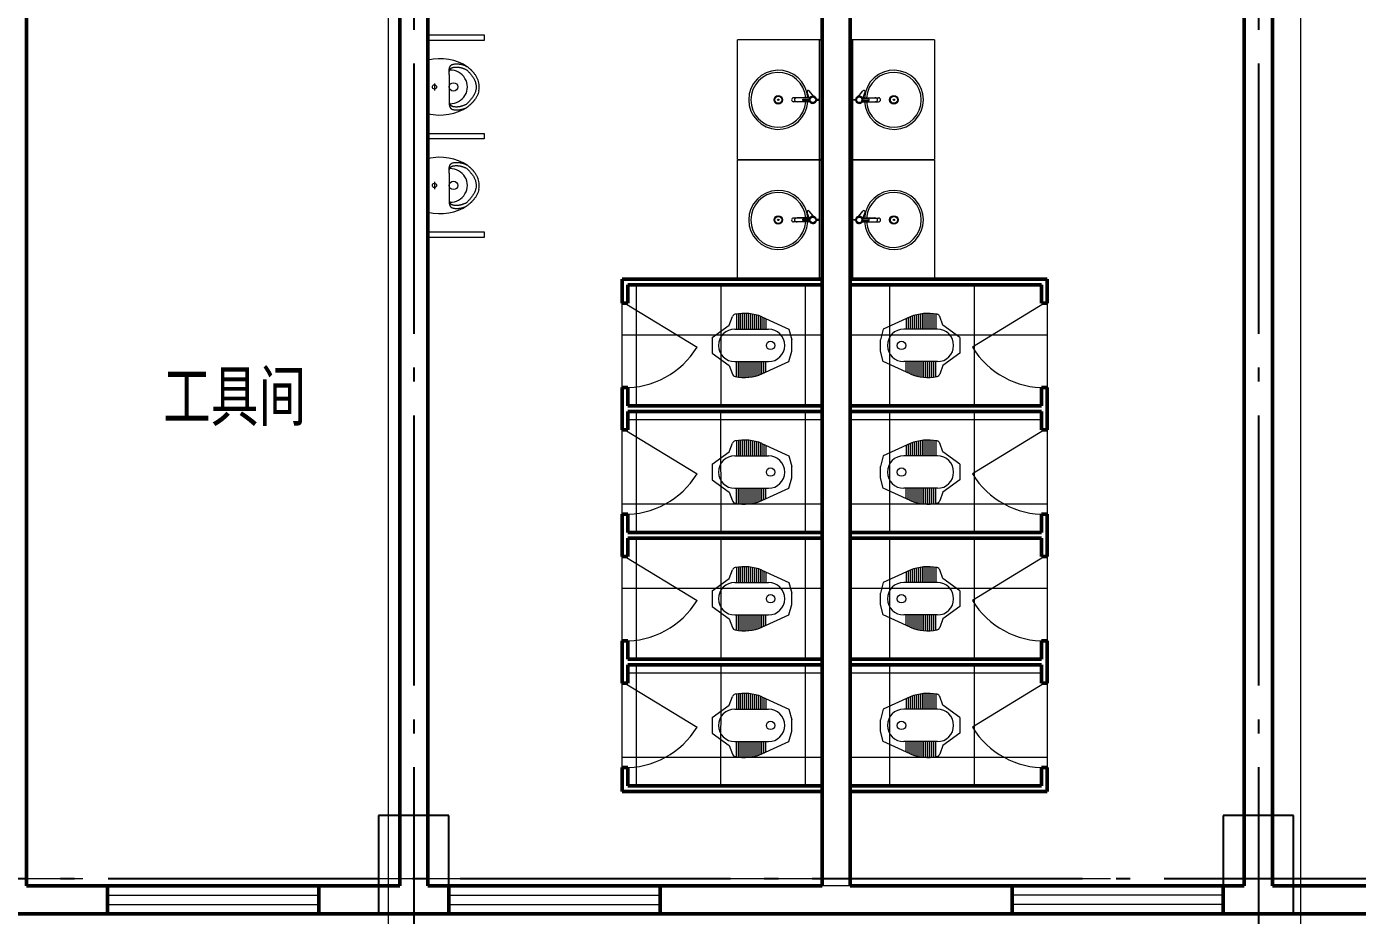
# Model space of a CAD drawing. Header units: metres. Extents: x 497148 to 498044, y 2998751 to 2999627.
# Drawn here: x 497619.18 to 497628.64, y 2999584.84 to 2999591.15 of the extents above; entities that cross this region are included whole.
import ezdxf

# ---------------------------------------------------------------- set-up
doc = ezdxf.new("R2010")
doc.units = ezdxf.units.M
for name, pattern in [('ACAD_ISO04W100', [30.5, 24, -3, 0.5, -3]), ('CENTER', [2, 1.25, -0.25, 0.25, -0.25]), ('DOTE', [2.42, 2, -0.2, 0.02, -0.2]), ('ZQWS-虚线', [700, 500, -200])]:
    doc.linetypes.add(name, pattern=pattern)
for name, color, linetype in [('A-WALL', 4, 'Continuous'), ('A-楼板', 5, 'Continuous'), ('A-窗', 2, 'Continuous'), ('A-门', 2, 'Continuous'), ('COLUMN', 9, 'Continuous'), ('DOTE', 1, 'CENTER'), ('文字', 255, 'Continuous'), ('楼层平面', 7, 'Continuous')]:
    doc.layers.add(name, color=color, linetype=linetype)
for name, color, linetype, lineweight in [('A-WALL-可见线', 2, 'Continuous', 18), ('A-厨卫设备', 147, 'Continuous', 18), ('S-楼板-HATCH-表面', 9, 'Continuous', 18), ('常规模型-2', 7, 'Continuous', 18)]:
    doc.layers.add(name, color=color, linetype=linetype, lineweight=lineweight)
doc.layers.add('建筑轴线', color=1, linetype='DOTE', lineweight=15, plot=False)
doc.styles.add('HZTXT', font='SimSun.ttf', dxfattribs={"width": 0.7})
pattern_1 = [(0, (72.3164, -15.63664), (0, 0.6), []), (90, (72.3164, -15.63664), (-0.6, 3e-16), [])]

# ---------------------------------------------------------------- blocks, each defined once
blk = doc.blocks.new('双扇平开 - C1512-4699274-7_000平面图_4283225_543')
at = {"color": 0, "lineweight": 18}
for p, q in [((750, 100), (-750, 100)), ((-750, 33.3), (750, 33.3)), ((-750, -33.3), (750, -33.3)), ((-750, -100), (750, -100))]:
    blk.add_line(p, q, dxfattribs=at)
at = {"color": 0, "lineweight": 50}
for p, q in [((-750, 100), (-750, -100)), ((750, -100), (750, 100))]:
    blk.add_line(p, q, dxfattribs=at)
blk = doc.blocks.new('双扇平开 - C1512-4699275-7_000平面图_4283225_543')
at = {"color": 0, "lineweight": 50}
for p, q in [((-750, -100), (-750, 100)), ((750, 100), (750, -100))]:
    blk.add_line(p, q, dxfattribs=at)
at = {"color": 0, "lineweight": 18}
for p, q in [((-750, 100), (750, 100)), ((-750, 33.3), (750, 33.3)), ((-750, -33.3), (750, -33.3)), ((750, -100), (-750, -100))]:
    blk.add_line(p, q, dxfattribs=at)
blk = doc.blocks.new('ZQWS_-卫生间隔间门 - 卫生间隔间门-600_1700-4695299-7_000平面图_4283225_543')
at = {"color": 0, "lineweight": 9}
blk.add_line((-300, 0), (12.8, -512), dxfattribs=at)
blk.add_arc((-300, 0), 600, 301.42068, 1.42068, dxfattribs=at)
blk = doc.blocks.new('ZQWS_-卫生间隔间门 - 卫生间隔间门-600_1700-4694684-7_000平面图_4283225_543')
at = {"color": 0, "lineweight": 9}
blk.add_line((-300, 0), (12.8, 512), dxfattribs=at)
blk.add_arc((-300, 0), 600, 358.57932, 58.57932, dxfattribs=at)
blk = doc.blocks.new('ZQWS_-台面-悬挂式-_3D - ZQWS_-台面-悬挂式-_3D-V3-7_000平面图_4283225_543')
at = {"layer": '常规模型-2', "lineweight": 18}
for p, q in [((-425, -10), (-425, 0)), ((425, 0), (-425, 0)), ((-425, 0), (0, 0)), ((-425, 0), (-425, -600)), ((0, 0), (425, 0)), ((425, 0), (425, -10)), ((425, -600), (425, 0)), ((-425, -20), (-425, -10)), ((-425, -20), (425, -20)), ((-425, -20), (425, -20)), ((425, -10), (425, -20)), ((0, -600), (-425, -600)), ((425, -600), (0, -600))]:
    blk.add_line(p, q, dxfattribs=at)
blk = doc.blocks.new('ZQWS_-台面-悬挂式-_3D - ZQWS_-台面-悬挂式-_3D-4695107-7_000平面图_4283225_543')
at = {"layer": '常规模型-2', "lineweight": 18}
for p, q in [((425, 0), (-425, 0)), ((-425, 0), (0, 0)), ((0, 0), (425, 0)), ((425, 0), (425, -10)), ((425, -600), (425, 0)), ((-421.5, -20), (425, -20)), ((-421.5, -20), (425, -20)), ((425, -10), (425, -20)), ((0, -600), (-421.5, -600)), ((425, -600), (0, -600))]:
    blk.add_line(p, q, dxfattribs=at)
blk = doc.blocks.new('ZQWS_-台面-悬挂式-_3D - ZQWS_-台面-悬挂式-_3D-V2-7_000平面图_4283225_543')
at = {"layer": '常规模型-2', "lineweight": 18}
for p, q in [((-425, 600), (0, 600)), ((-425, 600), (-425, 0)), ((0, 600), (425, 600)), ((425, 0), (425, 600)), ((425, 20), (-425, 20)), ((-425, 10), (-425, 20)), ((425, 20), (-425, 20)), ((-425, 0), (-425, 10)), ((-425, 0), (425, 0)), ((0, 0), (-425, 0)), ((425, 0), (0, 0)), ((425, 20), (425, 10)), ((425, 10), (425, 0))]:
    blk.add_line(p, q, dxfattribs=at)
blk = doc.blocks.new('ZQWS_-台面-悬挂式-_3D - ZQWS_-台面-悬挂式-_3D-4695106-7_000平面图_4283225_543')
at = {"layer": '常规模型-2', "lineweight": 18}
for p, q in [((-421.5, 600), (0, 600)), ((0, 600), (425, 600)), ((425, 0), (425, 600)), ((-425, 0), (425, 0)), ((0, 0), (-425, 0)), ((425, 20), (-421.5, 20)), ((425, 20), (-421.5, 20)), ((425, 0), (0, 0)), ((425, 20), (425, 10)), ((425, 10), (425, 0))]:
    blk.add_line(p, q, dxfattribs=at)
blk = doc.blocks.new('ZQWS_-蹲便器-后排-水箱式-_3D - 水箱式-4694819-7_000平面图_4283225_543')
at = {"layer": 'A-厨卫设备', "lineweight": 5}
for p, q in [((-203, -426.4), (-115.5, -235.2)), ((-115.5, -235.2), (-40, -215)), ((-40, -215), (40, -215)), ((115.5, -235.2), (40, -215)), ((203, -426.4), (115.5, -235.2)), ((-217, -468.3), (-115.5, -468.3)), ((-213, -454.3), (-115.5, -454.3)), ((-208.3, -440.3), (-115.5, -440.3)), ((-203, -426.4), (-115.5, -426.4)), ((-196.9, -412.4), (-115.5, -412.4)), ((-190.2, -398.4), (-115.5, -398.4)), ((-115.5, -619.5), (-115.5, -380.5)), ((115.5, -619.5), (115.5, -380.5)), ((190.2, -398.4), (115.5, -398.4)), ((196.9, -412.4), (115.5, -412.4)), ((203, -426.4), (115.5, -426.4)), ((208.3, -440.3), (115.5, -440.3)), ((213, -454.3), (115.5, -454.3)), ((217, -468.3), (115.5, -468.3)), ((-227.6, -552.4), (-115.5, -552.4)), ((-227.4, -538.4), (-115.5, -538.4)), ((-227.3, -566.4), (-115.5, -566.4)), ((-226.5, -524.4), (-115.5, -524.4)), ((-225, -510.4), (-115.5, -510.4)), ((-223, -496.4), (-115.5, -496.4)), ((-220.3, -482.3), (-115.5, -482.3)), ((220.3, -482.3), (115.5, -482.3)), ((223, -496.4), (115.5, -496.4)), ((225, -510.4), (115.5, -510.4)), ((226.5, -524.4), (115.5, -524.4)), ((227.4, -538.4), (115.5, -538.4)), ((227.6, -552.4), (115.5, -552.4)), ((227.3, -566.4), (115.5, -566.4)), ((-226.3, -580.4), (-115.5, -580.4)), ((-224.8, -594.4), (-115.5, -594.4)), ((-222.7, -608.4), (-115.5, -608.4)), ((-143.2, -658.6), (-204.2, -636.4)), ((-55, -780), (-143.2, -658.6)), ((55, -780), (143.2, -658.6)), ((226.3, -580.4), (115.5, -580.4)), ((224.8, -594.4), (115.5, -594.4)), ((222.7, -608.4), (115.5, -608.4)), ((143.2, -658.6), (204.2, -636.4)), ((55, -780), (-55, -780))]:
    blk.add_line(p, q, dxfattribs=at)
blk.add_circle((0, -365), 30, dxfattribs=at)
for centre, radius, start, end in [((0, -380.5), 115.5, 0, 180), ((102.4, -551.5), 330, 157.73198, 191.43391), ((-102.4, -551.5), 330, 348.56609, 22.26802), ((-195.2, -611.6), 26.4, 191.43391, 250), ((0, -619.5), 115.5, 180, 360), ((195.2, -611.6), 26.4, 290, 348.56609)]:
    blk.add_arc(centre, radius, start, end, dxfattribs=at)
blk = doc.blocks.new('ZQWS_-蹲便器-后排-水箱式-_3D - 水箱式-4628688-7_000平面图_4283225_543')
at = {"layer": 'A-厨卫设备', "lineweight": 5}
for p, q in [((-55, 780), (-143.2, 658.6)), ((55, 780), (-55, 780)), ((55, 780), (143.2, 658.6)), ((-226.3, 580.4), (-115.5, 580.4)), ((-224.8, 594.4), (-115.5, 594.4)), ((-222.7, 608.4), (-115.5, 608.4)), ((-143.2, 658.6), (-204.2, 636.4)), ((-115.5, 619.5), (-115.5, 380.5)), ((115.5, 619.5), (115.5, 380.5)), ((222.7, 608.4), (115.5, 608.4)), ((224.8, 594.4), (115.5, 594.4)), ((226.3, 580.4), (115.5, 580.4)), ((143.2, 658.6), (204.2, 636.4)), ((-227.6, 552.4), (-115.5, 552.4)), ((-227.4, 538.4), (-115.5, 538.4)), ((-227.3, 566.4), (-115.5, 566.4)), ((-226.5, 524.4), (-115.5, 524.4)), ((-225, 510.4), (-115.5, 510.4)), ((-223, 496.4), (-115.5, 496.4)), ((-220.3, 482.3), (-115.5, 482.3)), ((227.3, 566.4), (115.5, 566.4)), ((227.6, 552.4), (115.5, 552.4)), ((227.4, 538.4), (115.5, 538.4)), ((226.5, 524.4), (115.5, 524.4)), ((225, 510.4), (115.5, 510.4)), ((223, 496.4), (115.5, 496.4)), ((220.3, 482.3), (115.5, 482.3)), ((-217, 468.3), (-115.5, 468.3)), ((-213, 454.3), (-115.5, 454.3)), ((-208.3, 440.3), (-115.5, 440.3)), ((-203, 426.4), (-115.5, 426.4)), ((-203, 426.4), (-115.5, 235.2)), ((-196.9, 412.4), (-115.5, 412.4)), ((-190.2, 398.4), (-115.5, 398.4)), ((217, 468.3), (115.5, 468.3)), ((213, 454.3), (115.5, 454.3)), ((208.3, 440.3), (115.5, 440.3)), ((203, 426.4), (115.5, 426.4)), ((203, 426.4), (115.5, 235.2)), ((196.9, 412.4), (115.5, 412.4)), ((190.2, 398.4), (115.5, 398.4)), ((-115.5, 235.2), (-40, 215)), ((-40, 215), (40, 215)), ((115.5, 235.2), (40, 215))]:
    blk.add_line(p, q, dxfattribs=at)
blk.add_circle((0, 365), 30, dxfattribs=at)
for centre, radius, start, end in [((0, 619.5), 115.5, 0, 180), ((102.4, 551.5), 330, 168.56609, 202.26802), ((-195.2, 611.6), 26.4, 110, 168.56609), ((-102.4, 551.5), 330, 337.73198, 11.43391), ((195.2, 611.6), 26.4, 11.43391, 70), ((0, 380.5), 115.5, 180, 360)]:
    blk.add_arc(centre, radius, start, end, dxfattribs=at)
blk = doc.blocks.new('ZQWS_-台盆-台上式-_3D - ZQWS_-台盆-台上式-_3D-4634913-7_000平面图_4283225_543')
at = {"layer": 'A-厨卫设备', "lineweight": 5}
for p, q in [((-14.3, -85.6), (-14.3, -201.9)), ((-14, -80.6), (-14, -175.4)), ((-7.1, -83.8), (53.9, -106.3)), ((-5, -85.4), (-5, -136)), ((-2.5, -26), (2.5, -26)), ((-2.5, -44.2), (-2.5, -26)), ((2.5, -26), (2.5, -44.1)), ((5, -136), (5, -85.4)), ((12.4, -49.4), (63, -90.3)), ((13.7, -91.4), (13.7, -201.9)), ((14, -80.6), (14, -175.4)), ((-5, -136), (5, -136))]:
    blk.add_line(p, q, dxfattribs=at)
for centre, radius in [((0, -65), 21), ((-0.2, -65), 20), ((-0.2, -310.5), 30), ((-0.2, -310.5), 25), ((-0.2, -310.5), 5)]:
    blk.add_circle(centre, radius, dxfattribs=at)
for centre, radius, start, end in [((0, -65), 26, 95.60705, 237.411), ((-0.2, -65), 25, 14.20662, 286.58427), ((0, -65), 26, 302.589, 84.48227), ((57.1, -97.5), 9.33, 249.71437, 51.07651), ((-0.2, -310.5), 210, 93.87125, 86.21307), ((-0.2, -310.5), 195, 94.16955, 85.9213), ((6.7, -177.1), 20.8, 175.30094, 214.69906), ((3.6, -179.3), 17, 214.69906, 231.30094), ((-3.6, -179.3), 17, 308.69906, 325.30094), ((-6.7, -177.1), 20.8, 325.30094, 4.69906), ((-0.3, -201.9), 14, 180, 360), ((-0.1, -183.9), 11, 231.30094, 270.6519), ((0.1, -183.9), 11, 269.3481, 308.69906)]:
    blk.add_arc(centre, radius, start, end, dxfattribs=at)
blk = doc.blocks.new('ZQWS_-台盆-台上式-_3D - ZQWS_-台盆-台上式-_3D-4608844-7_000平面图_4283225_543')
at = {"layer": 'A-厨卫设备', "lineweight": 5}
for p, q in [((-14.3, 85.6), (-14.3, 201.9)), ((13.7, 91.4), (13.7, 201.9)), ((-14, 80.6), (-14, 175.4)), ((-7.1, 83.8), (53.9, 106.3)), ((-5, 136), (5, 136)), ((-5, 85.4), (-5, 136)), ((5, 136), (5, 85.4)), ((14, 80.6), (14, 175.4)), ((-2.5, 44.2), (-2.5, 26)), ((-2.5, 26), (2.5, 26)), ((2.5, 26), (2.5, 44.1)), ((12.4, 49.4), (63, 90.3))]:
    blk.add_line(p, q, dxfattribs=at)
for centre, radius in [((-0.2, 310.5), 30), ((-0.2, 310.5), 25), ((-0.2, 310.5), 5), ((0, 65), 21), ((-0.2, 65), 20)]:
    blk.add_circle(centre, radius, dxfattribs=at)
for centre, radius, start, end in [((-0.2, 310.5), 210, 273.78693, 266.12875), ((-0.2, 310.5), 195, 274.0787, 265.83045), ((-0.3, 201.9), 14, 0, 180), ((3.6, 179.3), 17, 128.69906, 145.30094), ((-0.1, 183.9), 11, 89.3481, 128.69906), ((0.1, 183.9), 11, 51.30094, 90.6519), ((-3.6, 179.3), 17, 34.69906, 51.30094), ((6.7, 177.1), 20.8, 145.30094, 184.69906), ((-6.7, 177.1), 20.8, 355.30094, 34.69906), ((57.1, 97.5), 9.33, 308.92349, 110.28563), ((0, 65), 26, 122.589, 264.39295), ((-0.2, 65), 25, 73.41573, 345.79338), ((0, 65), 26, 275.51773, 57.411)]:
    blk.add_arc(centre, radius, start, end, dxfattribs=at)
blk = doc.blocks.new('ZQWS_-小便器-挂式-_3D - ZQWS_-小便器-挂式-_3D-4615529-7_000平面图_4283225_543')
at = {"layer": 'A-厨卫设备', "lineweight": 5}
for p, q in [((-88, 150.5), (88, 150.5)), ((-190.6, 0), (190.6, 0)), ((-24.5, 46.7), (25.5, 46.7))]:
    blk.add_line(p, q, dxfattribs=at)
for centre, radius in [((0, 182.1), 30), ((0, 47.1), 15)]:
    blk.add_circle(centre, radius, dxfattribs=at)
for centre, major_axis, ratio, start_param, end_param in [((0, 155.5), (0, 125), 0.96, 4.712389, 7.853982), ((0, 85), (0, 280), 0.714286, 6.143129, 6.423242), ((0, 85), (0, 280), 0.714286, 0.801406, 1.879235), ((0, 85), (0, 280), 0.714286, 4.40395, 5.481779)]:
    blk.add_ellipse(centre, major_axis=major_axis, ratio=ratio, start_param=start_param, end_param=end_param, dxfattribs=at)
for points, knots in [([(-27.9, 362.3), (-34.7, 360.9), (-48.1, 357.1), (-67.2, 348.6), (-82.1, 339.7), (-91.9, 332.6), (-97.4, 328.3), (-101.4, 325), (-105.3, 321.5), (-109.2, 318), (-113, 314.4), (-116.7, 310.8), (-120.3, 307), (-123.9, 303.2), (-127.4, 299.4), (-131.9, 294.2), (-137.4, 287.7), (-141.6, 282.4), (-143.7, 279.8)], [0, 0, 0, 0, 20.745266, 41.490532, 62.235798, 72.608431, 77.794748, 82.981064, 88.167381, 93.353697, 98.540014, 103.72633, 108.912647, 114.098964, 119.28528, 124.471597, 134.84423, 145.216863, 145.216863, 145.216863, 145.216863]), ([(-117.8, 279.8), (-112.5, 285), (-101.4, 295.1), (-84, 310.1), (-68.4, 321.3), (-55.1, 328.9), (-44.7, 333.7), (-33.9, 337.7), (-22.8, 340.7), (-11.5, 342.5), (3.8, 343.3), (19.1, 341.7), (33.9, 337.7), (48.3, 332.4), (65.3, 323.5), (84, 310.1), (101.4, 295), (112.5, 285), (117.8, 279.8)], [0, 0, 0, 0, 22.87317, 45.746339, 68.619509, 80.056093, 91.492678, 102.929263, 114.365848, 125.802433, 137.239017, 160.112187, 171.548772, 182.985356, 205.858526, 228.731696, 251.604865, 274.478035, 274.478035, 274.478035, 274.478035]), ([(27.9, 362.3), (34.7, 360.9), (48.1, 357.1), (67.2, 348.6), (82.1, 339.7), (91.9, 332.6), (97.4, 328.3), (101.4, 325), (105.3, 321.5), (109.2, 318), (113, 314.4), (116.7, 310.8), (120.3, 307), (123.9, 303.2), (127.4, 299.4), (131.9, 294.2), (137.4, 287.7), (141.6, 282.4), (143.7, 279.8)], [0, 0, 0, 0, 20.745266, 41.490532, 62.235798, 72.608431, 77.794748, 82.981064, 88.167381, 93.353697, 98.540014, 103.72633, 108.912647, 114.098964, 119.28528, 124.471597, 134.84423, 145.216863, 145.216863, 145.216863, 145.216863]), ([(-88, 150.5), (-89.4, 150.4), (-92.1, 150.4), (-96, 150.4), (-100, 150.4), (-103.9, 150.4), (-107.7, 150.5), (-111.5, 150.7), (-115.4, 151), (-119.3, 151.3), (-122.9, 151.7), (-126.5, 152.2), (-129.7, 152.7), (-132.3, 153.3), (-134.8, 153.9), (-137.7, 154.6), (-141.1, 155.9), (-144, 157.1), (-146.3, 158.3), (-148, 159.3), (-149.6, 160.5), (-151.2, 161.7), (-152.8, 163.1), (-154.2, 164.8), (-155.6, 166.7), (-157.4, 169.6), (-159.5, 173.8), (-161.3, 180.3), (-162.6, 187.9), (-163.3, 194.9), (-163.6, 200.9), (-163.7, 205.6), (-163.6, 210.6), (-163.3, 215.7), (-162.9, 220.2), (-162.5, 223.9), (-162.1, 226.7), (-161.6, 229.6), (-160.9, 233.5), (-159.9, 238.5), (-158.4, 244.7), (-156.4, 251.3), (-154, 258.1), (-150.1, 267.5), (-146.4, 274.9), (-143.7, 279.8)], [0, 0, 0, 0, 6.332196, 12.664392, 18.996589, 25.328785, 31.660981, 37.993177, 44.325373, 50.65757, 56.989766, 63.321962, 69.654158, 72.820256, 75.986354, 82.318551, 88.650747, 94.982943, 98.149041, 101.315139, 104.481237, 107.647335, 110.813434, 113.979532, 117.14563, 120.311728, 126.643924, 132.97612, 139.308316, 145.640513, 148.806611, 151.972709, 155.138807, 158.304905, 161.471003, 163.054052, 164.637101, 166.22015, 167.803199, 170.969297, 174.135396, 177.301494, 180.467592, 183.63369, 189.965886, 189.965886, 189.965886, 189.965886]), ([(-88, 150.5), (-90.3, 150.5), (-93.6, 150.6), (-97.4, 150.9), (-99.5, 151), (-101.1, 151.2), (-102.7, 151.3), (-104.7, 151.6), (-107.2, 151.9), (-110.5, 152.5), (-113.7, 153.3), (-116.6, 154.1), (-119.5, 155.1), (-122.6, 156.5), (-125.5, 158.1), (-127.8, 159.8), (-129.6, 161.3), (-130.9, 162.7), (-132.2, 164.2), (-133.8, 166.4), (-135.7, 169.7), (-137.5, 174.8), (-138.9, 180.8), (-140, 187.6), (-140.6, 195.2), (-140.8, 202), (-140.6, 207.7), (-140.4, 212.2), (-139.9, 216.9), (-139.3, 221.7), (-138.6, 226.7), (-137.7, 231), (-136.9, 234.6), (-136, 238.2), (-134.8, 242.9), (-133, 248.6), (-130.8, 254.5), (-128.2, 260.7), (-124.1, 269.1), (-120.5, 275.5), (-117.8, 279.8)], [0, 0, 0, 0, 12.092432, 18.138647, 21.161755, 24.184863, 27.207971, 30.231079, 36.277295, 42.323511, 48.369726, 54.415942, 60.462158, 66.508374, 72.55459, 78.600805, 81.623913, 84.647021, 87.670129, 90.693237, 96.739453, 102.785669, 108.831884, 114.8781, 120.924316, 126.970532, 129.99364, 133.016748, 136.039856, 139.062963, 142.086071, 145.109179, 146.620733, 148.132287, 151.155395, 154.178503, 157.201611, 160.224719, 163.247827, 169.294043, 169.294043, 169.294043, 169.294043]), ([(88, 150.5), (90.3, 150.5), (93.6, 150.6), (97.4, 150.9), (99.5, 151), (101.1, 151.2), (102.7, 151.3), (104.7, 151.6), (107.2, 151.9), (110.5, 152.5), (113.7, 153.3), (116.6, 154.1), (119.5, 155.1), (122.6, 156.5), (125.5, 158.1), (127.8, 159.8), (129.6, 161.3), (130.9, 162.7), (132.2, 164.2), (133.8, 166.4), (135.7, 169.7), (137.5, 174.8), (138.9, 180.8), (140, 187.6), (140.6, 195.2), (140.8, 202), (140.6, 207.7), (140.4, 212.2), (139.9, 216.9), (139.3, 221.7), (138.6, 226.7), (137.7, 231), (136.9, 234.6), (136, 238.2), (134.8, 242.9), (133, 248.6), (130.8, 254.5), (128.2, 260.7), (124.1, 269.1), (120.5, 275.5), (117.8, 279.8)], [0, 0, 0, 0, 12.092432, 18.138647, 21.161755, 24.184863, 27.207971, 30.231079, 36.277295, 42.323511, 48.369726, 54.415942, 60.462158, 66.508374, 72.55459, 78.600805, 81.623913, 84.647021, 87.670129, 90.693237, 96.739453, 102.785669, 108.831884, 114.8781, 120.924316, 126.970532, 129.99364, 133.016748, 136.039856, 139.062963, 142.086071, 145.109179, 146.620733, 148.132287, 151.155395, 154.178503, 157.201611, 160.224719, 163.247827, 169.294043, 169.294043, 169.294043, 169.294043]), ([(88, 150.5), (89.4, 150.4), (92.1, 150.4), (96, 150.4), (100, 150.4), (103.9, 150.4), (107.7, 150.5), (111.5, 150.7), (115.4, 151), (119.3, 151.3), (122.9, 151.7), (126.5, 152.2), (129.7, 152.7), (132.3, 153.3), (134.8, 153.9), (137.7, 154.6), (141.1, 155.9), (144, 157.1), (146.3, 158.3), (148, 159.3), (149.6, 160.5), (151.2, 161.7), (152.8, 163.1), (154.2, 164.8), (155.6, 166.7), (157.4, 169.6), (159.5, 173.8), (161.3, 180.3), (162.6, 187.9), (163.3, 194.9), (163.6, 200.9), (163.7, 205.6), (163.6, 210.6), (163.3, 215.7), (162.9, 220.2), (162.5, 223.9), (162.1, 226.7), (161.6, 229.6), (160.9, 233.5), (159.9, 238.5), (158.4, 244.7), (156.4, 251.3), (154, 258.1), (150.1, 267.5), (146.4, 274.9), (143.7, 279.8)], [0, 0, 0, 0, 6.332196, 12.664392, 18.996589, 25.328785, 31.660981, 37.993177, 44.325373, 50.65757, 56.989766, 63.321962, 69.654158, 72.820256, 75.986354, 82.318551, 88.650747, 94.982943, 98.149041, 101.315139, 104.481237, 107.647335, 110.813434, 113.979532, 117.14563, 120.311728, 126.643924, 132.97612, 139.308316, 145.640513, 148.806611, 151.972709, 155.138807, 158.304905, 161.471003, 163.054052, 164.637101, 166.22015, 167.803199, 170.969297, 174.135396, 177.301494, 180.467592, 183.63369, 189.965886, 189.965886, 189.965886, 189.965886])]:
    blk.add_open_spline(points, degree=3, knots=knots, dxfattribs=at)
blk = doc.blocks.new('A$Ce080179e')
at = {"layer": 'S-楼板-HATCH-表面', "lineweight": 5}
h = blk.add_hatch(dxfattribs=at)
h.set_pattern_fill('FP_1', color=256, scale=0.001, style=0, pattern_type=0)
h.set_pattern_definition(pattern_1)
h.paths.add_polyline_path([(99.9559, 6.16), (101.3359, 6.16), (101.3359, 7.02), (99.9559, 7.02), (99.9559, 6.89), (99.9159, 6.89), (99.9159, 6.29), (99.9559, 6.29)], flags=0)
h.paths.add_polyline_path([(101.3359, 7.06), (101.3359, 7.92), (99.9559, 7.92), (99.9559, 7.79), (99.9159, 7.79), (99.9159, 7.19), (99.9559, 7.19), (99.9559, 7.06)], flags=0)
h.paths.add_polyline_path([(99.9559, 7.96), (101.3359, 7.96), (101.3359, 8.82), (99.9559, 8.82), (99.9559, 8.69), (99.9159, 8.69), (99.9159, 8.09), (99.9559, 8.09)], flags=0)
h.paths.add_polyline_path([(101.3359, 8.86), (101.3359, 9.72), (99.9559, 9.72), (99.9559, 9.59), (99.9159, 9.59), (99.9159, 8.99), (99.9559, 8.99), (99.9559, 8.86), (100.4946, 8.86)], flags=0)
h = blk.add_hatch(dxfattribs=at)
h.set_pattern_fill('FP_1', color=256, scale=0.001, style=0, pattern_type=0)
h.set_pattern_definition(pattern_1)
h.paths.add_polyline_path([(99.9559, 6.16), (101.3359, 6.16), (101.3359, 7.02), (99.9559, 7.02), (99.9559, 6.89), (99.9159, 6.89), (99.9159, 6.29), (99.9559, 6.29)], flags=0)
h.paths.add_polyline_path([(101.3359, 7.06), (101.3359, 7.92), (99.9559, 7.92), (99.9559, 7.79), (99.9159, 7.79), (99.9159, 7.19), (99.9559, 7.19), (99.9559, 7.06)], flags=0)
h.paths.add_polyline_path([(99.9559, 7.96), (101.3359, 7.96), (101.3359, 8.82), (99.9559, 8.82), (99.9559, 8.69), (99.9159, 8.69), (99.9159, 8.09), (99.9559, 8.09)], flags=0)
h.paths.add_polyline_path([(101.3359, 8.86), (101.3359, 9.72), (99.9559, 9.72), (99.9559, 9.59), (99.9159, 9.59), (99.9159, 8.99), (99.9559, 8.99), (99.9559, 8.86), (100.4946, 8.86)], flags=0)
h = blk.add_hatch(dxfattribs=at)
h.set_pattern_fill('FP_1', color=256, scale=0.001, style=0, pattern_type=0)
h.set_pattern_definition(pattern_1)
h.paths.add_polyline_path([(102.8959, 6.16), (102.8959, 6.29), (102.9359, 6.29), (102.9359, 6.89), (102.8959, 6.89), (102.8959, 7.02), (101.5359, 7.02), (101.5359, 6.16)], flags=0)
h.paths.add_polyline_path([(102.8959, 7.06), (102.8959, 7.19), (102.9359, 7.19), (102.9359, 7.79), (102.8959, 7.79), (102.8959, 7.92), (101.5359, 7.92), (101.5359, 7.06)], flags=0)
h.paths.add_polyline_path([(102.8959, 7.96), (102.8959, 8.09), (102.9359, 8.09), (102.9359, 8.69), (102.8959, 8.69), (102.8959, 8.82), (101.5359, 8.82), (101.5359, 7.96)], flags=0)
h.paths.add_polyline_path([(102.4925, 8.86), (102.8959, 8.86), (102.8959, 8.99), (102.9359, 8.99), (102.9359, 9.59), (102.8959, 9.59), (102.8959, 9.72), (101.5359, 9.72), (101.5359, 8.86)], flags=0)
h = blk.add_hatch(dxfattribs=at)
h.set_pattern_fill('FP_1', color=256, scale=0.001, style=0, pattern_type=0)
h.set_pattern_definition(pattern_1)
h.paths.add_polyline_path([(102.8959, 6.16), (102.8959, 6.29), (102.9359, 6.29), (102.9359, 6.89), (102.8959, 6.89), (102.8959, 7.02), (101.5359, 7.02), (101.5359, 6.16)], flags=0)
h.paths.add_polyline_path([(102.8959, 7.06), (102.8959, 7.19), (102.9359, 7.19), (102.9359, 7.79), (102.8959, 7.79), (102.8959, 7.92), (101.5359, 7.92), (101.5359, 7.06)], flags=0)
h.paths.add_polyline_path([(102.8959, 7.96), (102.8959, 8.09), (102.9359, 8.09), (102.9359, 8.69), (102.8959, 8.69), (102.8959, 8.82), (101.5359, 8.82), (101.5359, 7.96)], flags=0)
h.paths.add_polyline_path([(102.4925, 8.86), (102.8959, 8.86), (102.8959, 8.99), (102.9359, 8.99), (102.9359, 9.59), (102.8959, 9.59), (102.8959, 9.72), (101.5359, 9.72), (101.5359, 8.86)], flags=0)
at = {"layer": 'A-WALL', "lineweight": 50}
for p, q in [((95.6859, 5.45), (95.6859, 12.9)), ((98.3359, 12.9), (98.3359, 5.45)), ((98.5359, 5.45), (98.5359, 12.9)), ((101.3359, 12.9), (101.3359, 5.45)), ((101.5359, 5.45), (101.5359, 12.9)), ((104.3359, 12.9), (104.3359, 5.45)), ((104.5359, 5.45), (104.5359, 12.9)), ((99.9159, 9.76), (99.9159, 9.72)), ((101.3359, 9.76), (99.9159, 9.76)), ((101.3359, 9.72), (101.3359, 9.76)), ((101.5359, 9.76), (101.5359, 9.72)), ((102.9359, 9.76), (101.5359, 9.76)), ((102.9359, 9.72), (102.9359, 9.76)), ((99.9159, 9.72), (99.9159, 9.59)), ((99.9559, 9.59), (99.9559, 9.72)), ((99.9559, 9.72), (101.3359, 9.72)), ((101.5359, 9.72), (102.8959, 9.72)), ((102.8959, 9.72), (102.8959, 9.59)), ((102.9359, 9.59), (102.9359, 9.72)), ((99.9159, 9.59), (99.9559, 9.59)), ((102.8959, 9.59), (102.9359, 9.59)), ((99.9559, 8.99), (99.9159, 8.99)), ((99.9159, 8.99), (99.9159, 8.86)), ((99.9559, 8.86), (99.9559, 8.99)), ((102.9359, 8.99), (102.8959, 8.99)), ((102.8959, 8.99), (102.8959, 8.86)), ((102.9359, 8.86), (102.9359, 8.99)), ((99.9159, 8.86), (99.9159, 8.82)), ((99.9159, 8.82), (99.9159, 8.69)), ((101.3359, 8.86), (99.9559, 8.86)), ((99.9559, 8.69), (99.9559, 8.82)), ((99.9559, 8.82), (101.3359, 8.82)), ((101.3359, 8.82), (101.3359, 8.86)), ((101.5359, 8.86), (101.5359, 8.82)), ((102.8959, 8.86), (101.5359, 8.86)), ((101.5359, 8.82), (102.8959, 8.82)), ((102.8959, 8.82), (102.8959, 8.69)), ((102.9359, 8.82), (102.9359, 8.86)), ((102.9359, 8.69), (102.9359, 8.82)), ((99.9159, 8.69), (99.9559, 8.69)), ((102.8959, 8.69), (102.9359, 8.69)), ((99.9559, 8.09), (99.9159, 8.09)), ((99.9159, 8.09), (99.9159, 7.96)), ((99.9559, 7.96), (99.9559, 8.09)), ((102.9359, 8.09), (102.8959, 8.09)), ((102.8959, 8.09), (102.8959, 7.96)), ((102.9359, 7.96), (102.9359, 8.09)), ((99.9159, 7.96), (99.9159, 7.92)), ((101.3359, 7.96), (99.9559, 7.96)), ((101.3359, 7.92), (101.3359, 7.96)), ((101.5359, 7.96), (101.5359, 7.92)), ((102.8959, 7.96), (101.5359, 7.96)), ((102.9359, 7.92), (102.9359, 7.96)), ((99.9159, 7.92), (99.9159, 7.79)), ((99.9559, 7.79), (99.9559, 7.92)), ((99.9559, 7.92), (101.3359, 7.92)), ((101.5359, 7.92), (102.8959, 7.92)), ((102.8959, 7.92), (102.8959, 7.79)), ((102.9359, 7.79), (102.9359, 7.92)), ((99.9159, 7.79), (99.9559, 7.79)), ((102.8959, 7.79), (102.9359, 7.79)), ((99.9559, 7.19), (99.9159, 7.19)), ((99.9159, 7.19), (99.9159, 7.06)), ((99.9559, 7.06), (99.9559, 7.19)), ((102.9359, 7.19), (102.8959, 7.19)), ((102.8959, 7.19), (102.8959, 7.06)), ((102.9359, 7.06), (102.9359, 7.19)), ((99.9159, 7.06), (99.9159, 7.02)), ((99.9159, 7.02), (99.9159, 6.89)), ((101.3359, 7.06), (99.9559, 7.06)), ((99.9559, 6.89), (99.9559, 7.02)), ((99.9559, 7.02), (101.3359, 7.02)), ((101.3359, 7.02), (101.3359, 7.06)), ((101.5359, 7.06), (101.5359, 7.02)), ((102.8959, 7.06), (101.5359, 7.06)), ((101.5359, 7.02), (102.8959, 7.02)), ((102.8959, 7.02), (102.8959, 6.89)), ((102.9359, 7.02), (102.9359, 7.06)), ((102.9359, 6.89), (102.9359, 7.02)), ((99.9159, 6.89), (99.9559, 6.89)), ((102.8959, 6.89), (102.9359, 6.89)), ((99.9559, 6.29), (99.9159, 6.29)), ((99.9159, 6.29), (99.9159, 6.12)), ((99.9559, 6.16), (99.9559, 6.29)), ((102.9359, 6.29), (102.8959, 6.29)), ((102.8959, 6.29), (102.8959, 6.16)), ((102.9359, 6.12), (102.9359, 6.29)), ((101.3359, 6.16), (99.9559, 6.16)), ((101.3359, 6.12), (101.3359, 6.16)), ((101.5359, 6.16), (101.5359, 6.12)), ((102.8959, 6.16), (101.5359, 6.16)), ((99.9159, 6.12), (99.9559, 6.12)), ((99.9559, 6.12), (101.3359, 6.12)), ((101.5359, 6.12), (102.8959, 6.12)), ((102.8959, 6.12), (102.9359, 6.12)), ((96.2609, 5.45), (95.6859, 5.45)), ((97.7609, 5.45), (96.2609, 5.45)), ((98.3359, 5.45), (97.7609, 5.45)), ((98.6859, 5.45), (98.5359, 5.45)), ((100.1859, 5.45), (98.6859, 5.45)), ((101.3359, 5.45), (100.1859, 5.45)), ((102.6859, 5.45), (101.5359, 5.45)), ((104.1859, 5.45), (102.6859, 5.45)), ((104.3359, 5.45), (104.1859, 5.45)), ((105.9359, 5.45), (104.5359, 5.45)), ((94.6859, 5.25), (96.2609, 5.25)), ((96.2609, 5.25), (97.7609, 5.25)), ((97.7609, 5.25), (98.6859, 5.25)), ((98.6859, 5.25), (100.1859, 5.25)), ((100.1859, 5.25), (102.6859, 5.25)), ((102.6859, 5.25), (104.1859, 5.25)), ((104.1859, 5.25), (105.9359, 5.25))]:
    blk.add_line(p, q, dxfattribs=at)
at = {"layer": 'A-WALL-可见线', "lineweight": 18}
for p, q in [((98.5359, 11.4967), (98.9359, 11.4967)), ((98.9359, 11.4567), (98.5359, 11.4567)), ((98.9359, 11.4967), (98.9359, 11.4567)), ((98.5359, 10.7967), (98.9359, 10.7967)), ((98.9359, 10.7967), (98.9359, 10.7567)), ((98.9359, 10.7567), (98.5359, 10.7567)), ((98.5359, 10.0967), (98.9359, 10.0967)), ((98.9359, 10.0567), (98.5359, 10.0567)), ((98.9359, 10.0967), (98.9359, 10.0567))]:
    blk.add_line(p, q, dxfattribs=at)
at = {"layer": 'A-楼板', "lineweight": 18}
for points in [[(98.3359, 12.9), (98.3359, 5.95), (98.3359, 5.45), (98.1859, 5.45), (95.6859, 5.45), (95.6859, 12.9)], [(101.3359, 9.76), (101.3359, 6.12), (99.9159, 6.12), (99.9159, 9.76), (100.7359, 9.76)], [(102.1359, 9.76), (102.9359, 9.76), (102.9359, 6.12), (101.5359, 6.12), (101.5359, 9.76)]]:
    blk.add_lwpolyline(points, dxfattribs=at)
blk.add_lwpolyline([(98.6859, 5.45), (98.5359, 5.45), (98.5359, 5.95), (98.5359, 12.9), (104.3359, 12.9), (104.3359, 5.95), (104.3359, 5.45), (104.1859, 5.45)], close=True, dxfattribs=at)
at = {"layer": 'COLUMN'}
for p, q in [((98.1859, 5.95), (98.1859, 5.25)), ((98.6859, 5.95), (98.1859, 5.95)), ((98.6859, 5.25), (98.6859, 5.95)), ((104.6859, 5.95), (104.1859, 5.95)), ((104.1859, 5.95), (104.1859, 5.25)), ((104.6859, 5.25), (104.6859, 5.95)), ((98.1859, 5.25), (98.6859, 5.25)), ((104.1859, 5.25), (104.6859, 5.25))]:
    blk.add_line(p, q, dxfattribs=at)
at = {"layer": 'DOTE', "color": 251, "linetype": 'ACAD_ISO04W100', "ltscale": 0.08}
for p, q in [((98.4359, 43.7928), (98.4359, 4.962)), ((104.4359, 43.7928), (104.4359, 4.962)), ((110.6859, 5.5), (47.828, 5.5))]:
    blk.add_line(p, q, dxfattribs=at)
at = {"layer": '建筑轴线', "ltscale": 3}
blk.add_lwpolyline([(110.6859, 5.5), (48.9359, 5.5), (48.9359, 41)], dxfattribs=at)
at = {"layer": '楼层平面', "linetype": 'ZQWS-虚线', "lineweight": 13}
for p, q in [((98.2536, 13.153), (98.2536, 4.7354)), ((104.7366, 4.7354), (104.7366, 13.153))]:
    blk.add_line(p, q, dxfattribs=at)
at = {"layer": 'A-厨卫设备', "xscale": 0.001, "yscale": 0.001, "zscale": 0.001}
for name, p, rotation in [('ZQWS_-小便器-挂式-_3D - ZQWS_-小便器-挂式-_3D-4615529-7_000平面图_4283225_543', (98.5359, 11.1267), 270), ('ZQWS_-台盆-台上式-_3D - ZQWS_-台盆-台上式-_3D-4608844-7_000平面图_4283225_543', (101.3359, 11.0353), 90), ('ZQWS_-台盆-台上式-_3D - ZQWS_-台盆-台上式-_3D-4634913-7_000平面图_4283225_543', (101.5359, 11.0353), 90), ('ZQWS_-小便器-挂式-_3D - ZQWS_-小便器-挂式-_3D-4615529-7_000平面图_4283225_543', (98.5359, 10.4267), 270), ('ZQWS_-台盆-台上式-_3D - ZQWS_-台盆-台上式-_3D-4608844-7_000平面图_4283225_543', (101.3359, 10.1815), 90), ('ZQWS_-台盆-台上式-_3D - ZQWS_-台盆-台上式-_3D-4634913-7_000平面图_4283225_543', (101.5359, 10.1815), 90), ('ZQWS_-蹲便器-后排-水箱式-_3D - 水箱式-4628688-7_000平面图_4283225_543', (101.3359, 9.29), 90), ('ZQWS_-蹲便器-后排-水箱式-_3D - 水箱式-4694819-7_000平面图_4283225_543', (101.5359, 9.29), 90), ('ZQWS_-蹲便器-后排-水箱式-_3D - 水箱式-4628688-7_000平面图_4283225_543', (101.3359, 8.39), 90), ('ZQWS_-蹲便器-后排-水箱式-_3D - 水箱式-4694819-7_000平面图_4283225_543', (101.5359, 8.39), 90), ('ZQWS_-蹲便器-后排-水箱式-_3D - 水箱式-4628688-7_000平面图_4283225_543', (101.3359, 7.49), 90), ('ZQWS_-蹲便器-后排-水箱式-_3D - 水箱式-4694819-7_000平面图_4283225_543', (101.5359, 7.49), 90), ('ZQWS_-蹲便器-后排-水箱式-_3D - 水箱式-4628688-7_000平面图_4283225_543', (101.3359, 6.59), 90), ('ZQWS_-蹲便器-后排-水箱式-_3D - 水箱式-4694819-7_000平面图_4283225_543', (101.5359, 6.59), 90)]:
    blk.add_blockref(name, p, dxfattribs=dict(at, rotation=rotation))
at = {"layer": 'A-窗', "xscale": 0.001, "yscale": 0.001, "zscale": 0.001}
for p in [(97.0109, 5.35), (99.4359, 5.35)]:
    blk.add_blockref('双扇平开 - C1512-4699275-7_000平面图_4283225_543', p, dxfattribs=at)
at = {"layer": 'A-窗', "xscale": 0.001, "yscale": 0.001, "zscale": 0.001, "rotation": 180}
blk.add_blockref('双扇平开 - C1512-4699274-7_000平面图_4283225_543', (103.4359, 5.35), dxfattribs=at)
at = {"layer": 'A-门', "xscale": 0.001, "yscale": 0.001, "zscale": 0.001, "rotation": 270}
for name, p in [('ZQWS_-卫生间隔间门 - 卫生间隔间门-600_1700-4694684-7_000平面图_4283225_543', (99.9359, 9.29)), ('ZQWS_-卫生间隔间门 - 卫生间隔间门-600_1700-4695299-7_000平面图_4283225_543', (102.9159, 9.29)), ('ZQWS_-卫生间隔间门 - 卫生间隔间门-600_1700-4694684-7_000平面图_4283225_543', (99.9359, 8.39)), ('ZQWS_-卫生间隔间门 - 卫生间隔间门-600_1700-4695299-7_000平面图_4283225_543', (102.9159, 8.39)), ('ZQWS_-卫生间隔间门 - 卫生间隔间门-600_1700-4694684-7_000平面图_4283225_543', (99.9359, 7.49)), ('ZQWS_-卫生间隔间门 - 卫生间隔间门-600_1700-4695299-7_000平面图_4283225_543', (102.9159, 7.49)), ('ZQWS_-卫生间隔间门 - 卫生间隔间门-600_1700-4694684-7_000平面图_4283225_543', (99.9359, 6.59)), ('ZQWS_-卫生间隔间门 - 卫生间隔间门-600_1700-4695299-7_000平面图_4283225_543', (102.9159, 6.59))]:
    blk.add_blockref(name, p, dxfattribs=at)
at = {"layer": '常规模型-2', "xscale": 0.001, "yscale": 0.001, "zscale": 0.001, "rotation": 90}
for name, p in [('ZQWS_-台面-悬挂式-_3D - ZQWS_-台面-悬挂式-_3D-V2-7_000平面图_4283225_543', (101.3359, 11.0353)), ('ZQWS_-台面-悬挂式-_3D - ZQWS_-台面-悬挂式-_3D-V3-7_000平面图_4283225_543', (101.5359, 11.0353)), ('ZQWS_-台面-悬挂式-_3D - ZQWS_-台面-悬挂式-_3D-4695106-7_000平面图_4283225_543', (101.3359, 10.1815)), ('ZQWS_-台面-悬挂式-_3D - ZQWS_-台面-悬挂式-_3D-4695107-7_000平面图_4283225_543', (101.5359, 10.1815))]:
    blk.add_blockref(name, p, dxfattribs=at)
at = {"layer": '文字', "color": 2, "lineweight": 25, "style": 'HZTXT', "width": 0.71}
blk.add_text('工具间', height=0.35, dxfattribs=at).set_placement((96.6549, 8.7555))

msp = doc.modelspace()

# ---------------------------------------------------------------- block references
msp.add_blockref('A$Ce080179e', (497523.4984, 2999579.5994))

doc.saveas('drawing.dxf')
